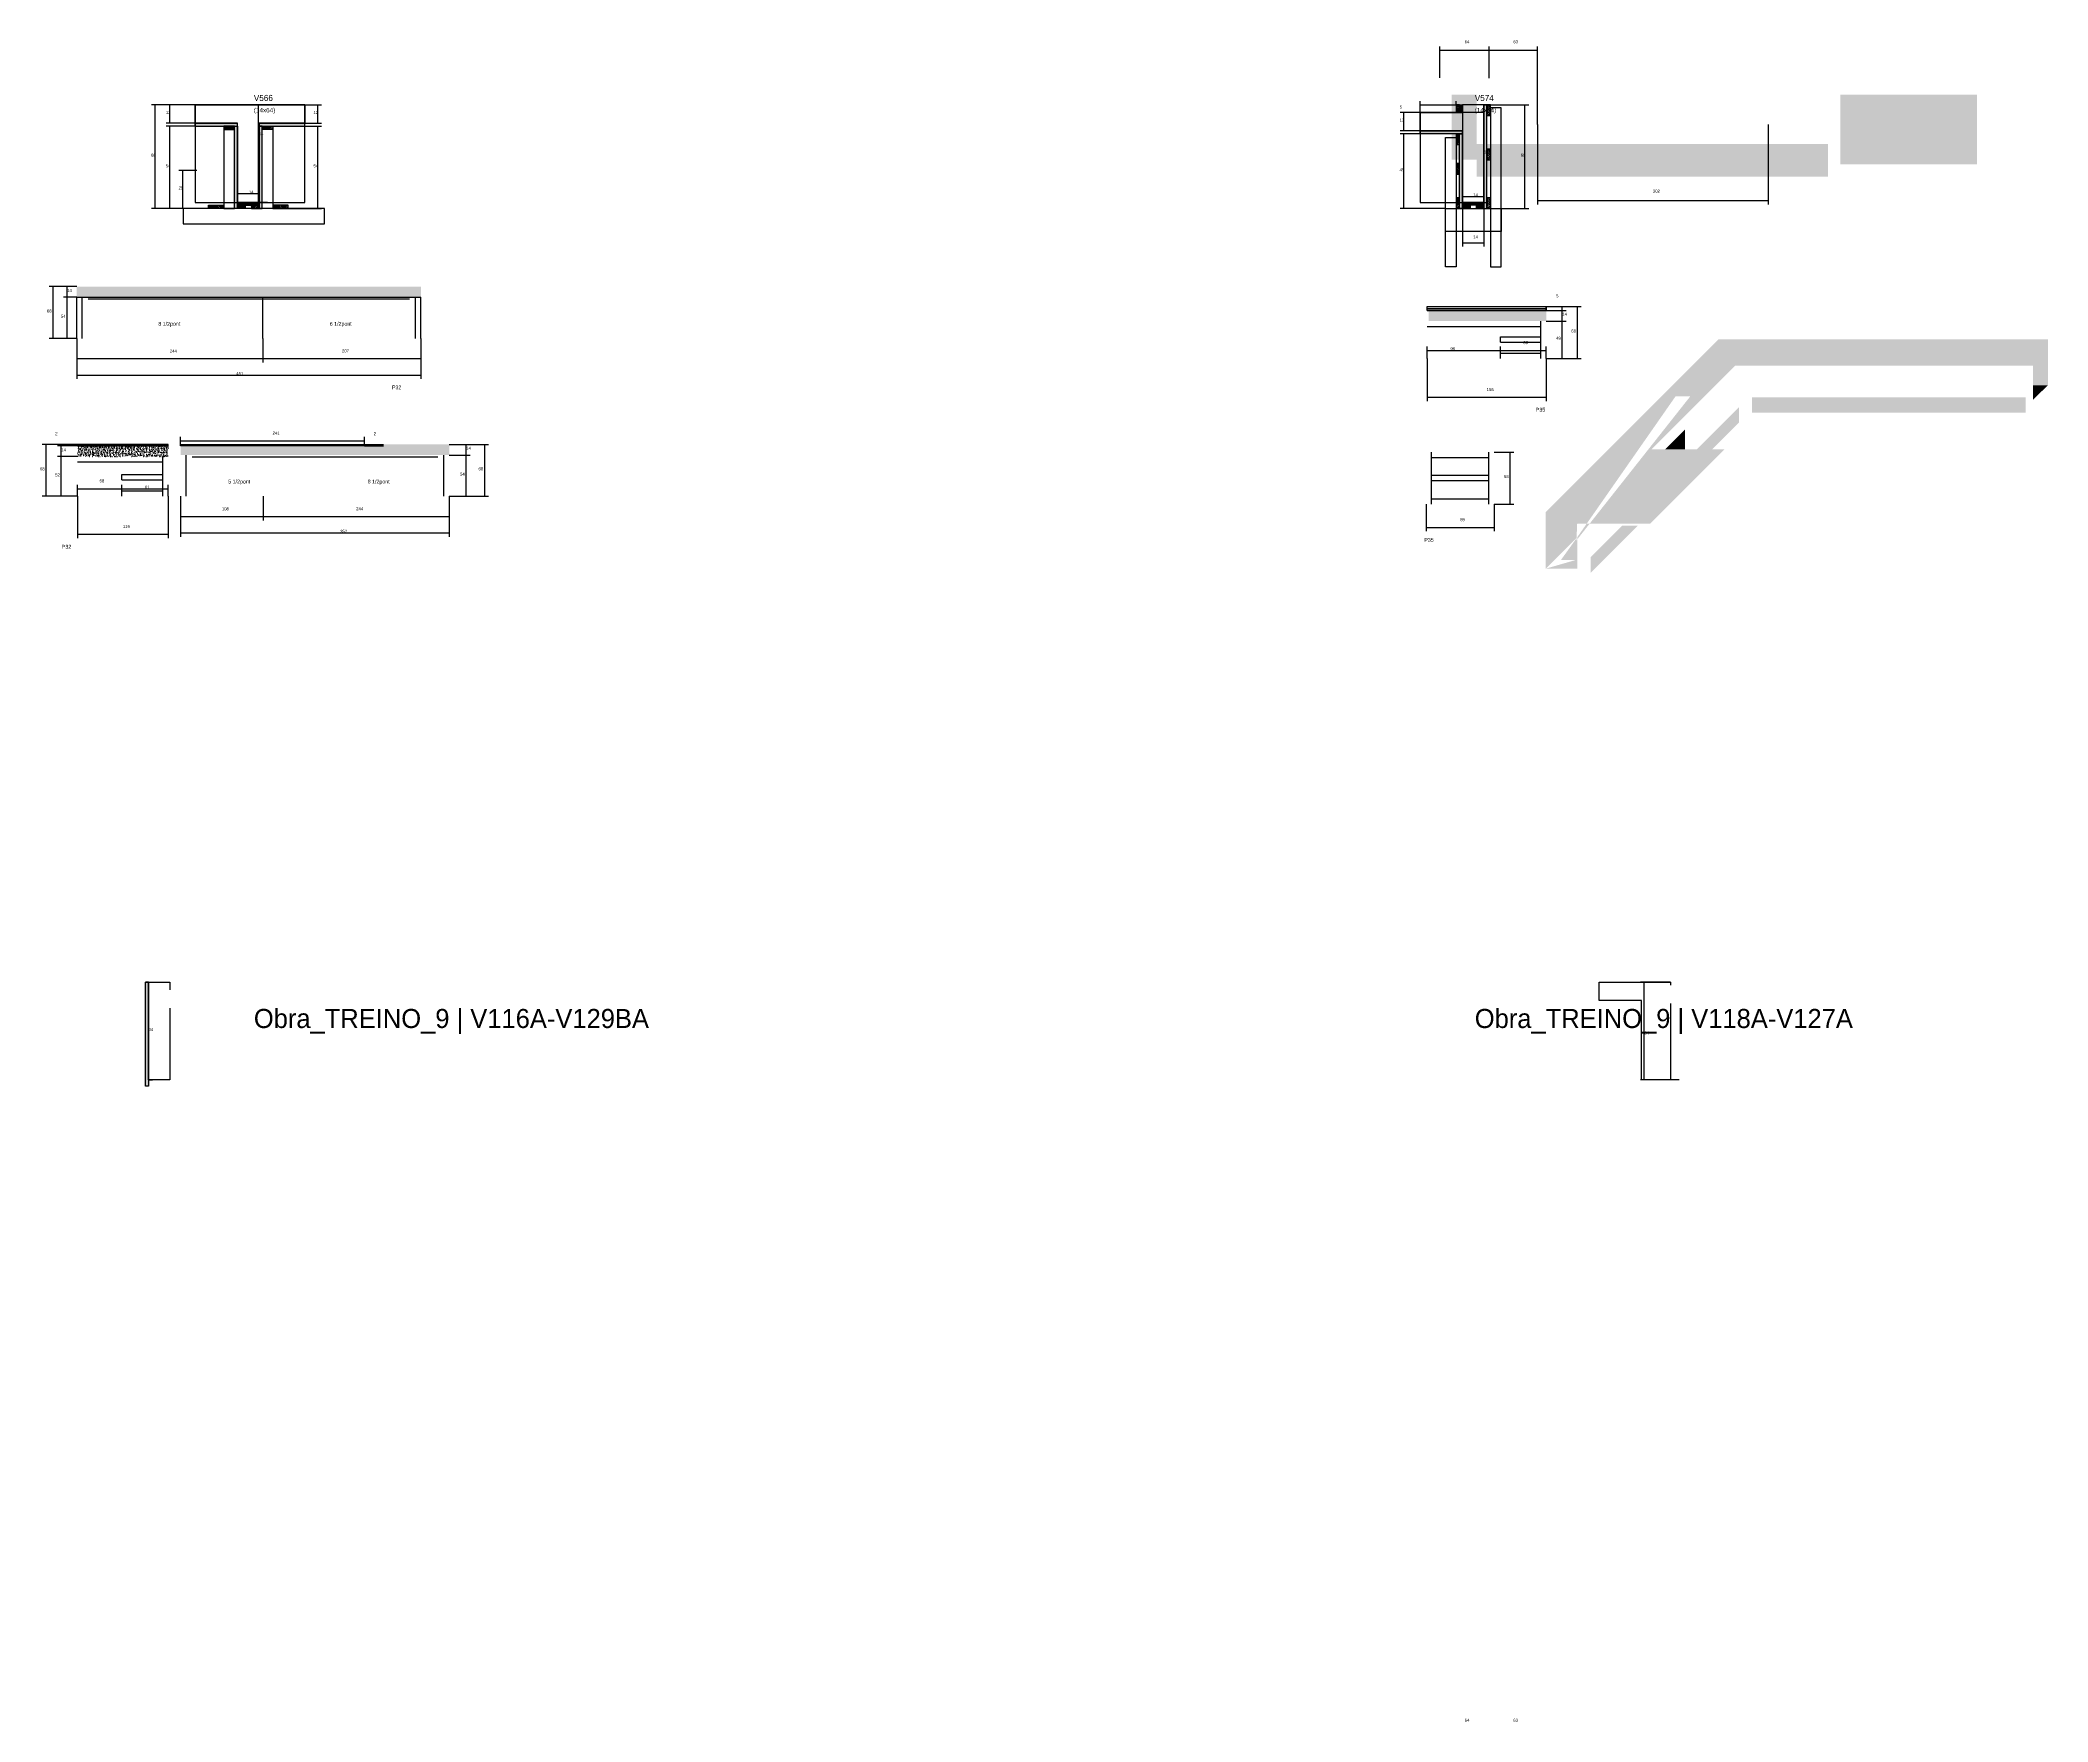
# Model space of a CAD drawing. Header units: metres. Extents: x -2848 to 21926, y -45195 to 1016.
# Drawn here: x 9320 to 11951, y -41719 to -39515 of the extents above; entities that cross this region are included whole.
import ezdxf

# ---------------------------------------------------------------- set-up
doc = ezdxf.new("R2010")
doc.units = ezdxf.units.M
for name, color, linetype in [('CONCRETO', 251, 'Continuous'), ('COTA', 4, 'Continuous'), ('Cota Seção (2x)', 4, 'Continuous'), ('Demarcação 1', 251, 'Continuous'), ('Demarcação 2', 254, 'Continuous'), ('Hachura', 253, 'Continuous'), ('LABEL_ID', 3, 'Continuous'), ('Madeira', 126, 'Continuous'), ('NOMENCLATURA', 7, 'Continuous'), ('Painéis', 200, 'Continuous'), ('SARR_2.2x7', 40, 'Continuous'), ('SARR_3.5x7', 81, 'Continuous'), ('SARR_EDITAR', 141, 'Continuous'), ('Texto Seção', 7, 'Continuous')]:
    doc.layers.add(name, color=color, linetype=linetype)

msp = doc.modelspace()

# ---------------------------------------------------------------- hatches: boundary and pattern name
at = {"layer": 'COTA'}
h = msp.add_hatch(dxfattribs=at)
h.set_pattern_fill('AR-CONC', scale=0.03)
h.paths.add_polyline_path([(9818.9, -39852.2), (9818.9, -39838.2), (9818.9, -39838.2), (9529.9, -39838.2), (9529.9, -39838.2), (9367.9, -39838.2), (9367.9, -39838.2), (9367.9, -39852.2), (9367.9, -39852.2), (9818.9, -39852.2)])
h = msp.add_hatch(dxfattribs=at)
h.set_pattern_fill('AR-CONC', scale=0.03)
h.paths.add_polyline_path([(11139.6, -39883.4), (11139.6, -39869.4), (11139.6, -39869.4), (11293.6, -39869.4), (11293.6, -39869.4), (11293.6, -39883.4), (11293.6, -39883.4), (11139.6, -39883.4)])
h = msp.add_hatch(dxfattribs=at)
h.set_pattern_fill('AR-CONC', scale=0.03)
h.paths.add_polyline_path([(9368.8, -40061.1), (9368.8, -40047.1), (9368.8, -40047.1), (9487.8, -40047.1), (9487.8, -40047.1), (9487.8, -40061.1), (9487.8, -40061.1), (9368.8, -40061.1)])
h = msp.add_hatch(dxfattribs=at)
h.set_pattern_fill('AR-CONC', scale=0.03)
h.paths.add_polyline_path([(9745.1, -40047.1), (9745.1, -40045.1), (9745.1, -40045.1), (9856.1, -40045.1), (9856.1, -40045.1), (9856.1, -40059.1), (9856.1, -40059.1), (9504.1, -40059.1), (9504.1, -40059.1), (9504.1, -40047.1), (9504.1, -40047.1), (9745.1, -40047.1)])
at = {"layer": 'Demarcação 1'}
h = msp.add_hatch(color=8, dxfattribs=at)
h.dxf.hatch_style = 1
h.paths.add_polyline_path([(11312.9, -40196.6), (11332.2, -40196.6), (11334.2, -40148.9), (11519.2, -39963.9), (11519.2, -39907.4), (11519.2, -39907.4), (11293.1, -40133.5), (11293.1, -40207.9), (11334.2, -40166.9), (11463.1, -39982.1), (11482.4, -39982.1)])
h = msp.add_hatch(color=8, dxfattribs=at)
h.dxf.hatch_style = 1
h.paths.add_polyline_path([(11519.2, -39963.9), (11541.2, -39941.9), (11931.7, -39941.9), (11931.7, -39967.5), (11951, -39967.5), (11951, -39907.4), (11519.2, -39907.4)])
h = msp.add_hatch(color=8, dxfattribs=at)
h.dxf.hatch_style = 1
h.paths.add_polyline_path([(11931.7, -39967.5), (11931.7, -39986.6), (11951, -39967.5)])
h = msp.add_hatch(color=8, dxfattribs=at)
h.dxf.hatch_style = 1
h.paths.add_polyline_path([(11293.1, -40207.9), (11334.2, -40207.9), (11334.2, -40166.9), (11312.9, -40196.6), (11332.2, -40196.6)])
at = {"layer": 'Demarcação 2'}
h = msp.add_hatch(color=8, dxfattribs=at)
h.dxf.hatch_style = 1
h.paths.add_polyline_path([(11202.6, -39587.6), (11202.6, -39587.6), (11202.6, -39586.6), (11169.7, -39586.6), (11169.7, -39671.8), (11202.6, -39671.8)])
h = msp.add_hatch(color=8, dxfattribs=at)
h.dxf.hatch_style = 1
h.paths.add_polyline_path([(11678.9, -39586.6), (11678.9, -39678.2), (11858.2, -39678.2), (11858.2, -39586.6)])
h = msp.add_hatch(color=8, dxfattribs=at)
h.dxf.hatch_style = 1
h.paths.add_polyline_path([(11662.7, -39651.3), (11202.6, -39651.3), (11202.6, -39687.9), (11202.6, -39694.3), (11662.7, -39694.3)])
h = msp.add_hatch(color=8, dxfattribs=at)
h.dxf.hatch_style = 1
h.paths.add_polyline_path([(11921.8, -39983.6), (11762.1, -39983.6), (11749.2, -39983.6), (11563.4, -39983.6), (11563.4, -40003.6), (11921.8, -40003.6)])
h = msp.add_hatch(color=8, dxfattribs=at)
h.dxf.hatch_style = 1
h.paths.add_polyline_path([(11546.1, -40013.5), (11546.1, -39996.4), (11491, -40051.5), (11511, -40051.5), (11546.1, -40016.4)])
h = msp.add_hatch(color=8, dxfattribs=at)
h.dxf.hatch_style = 1
h.paths.add_polyline_path([(11449.5, -40051.5), (11475.7, -40051.5), (11475.7, -40025.4)])
h = msp.add_hatch(color=8, dxfattribs=at)
h.dxf.hatch_style = 1
h.paths.add_polyline_path([(11334.2, -40148.9), (11336.8, -40148.9), (11349.1, -40148.9), (11429.8, -40148.9), (11527.2, -40051.5), (11431.6, -40051.5)])
h = msp.add_hatch(color=8, dxfattribs=at)
h.dxf.hatch_style = 1
h.paths.add_polyline_path([(11413.4, -40151.7), (11407.9, -40151.7), (11393.1, -40151.7), (11351.7, -40193.1), (11351.7, -40213.4)])
at = {"layer": 'Hachura'}
h = msp.add_hatch(dxfattribs=at)
h.set_pattern_fill('ANSI31', scale=0.5)
h.paths.add_polyline_path([(11180, -39600), (11175.6, -39600), (11175.6, -39600), (11175.6, -39610), (11175.6, -39610), (11180, -39610), (11180, -39610), (11180, -39600)])
h = msp.add_hatch(color=8, dxfattribs=at)
h.dxf.hatch_style = 1
h.paths.add_polyline_path([(11180, -39610), (11184, -39610), (11184, -39610), (11184, -39600), (11184, -39600), (11180, -39600), (11180, -39600), (11180, -39610)])
h = msp.add_hatch(color=8, dxfattribs=at)
h.dxf.hatch_style = 1
h.paths.add_polyline_path([(11216, -39600), (11212, -39600), (11212, -39600), (11212, -39736), (11212, -39736), (11216, -39736), (11216, -39736), (11216, -39600)])
h = msp.add_hatch(dxfattribs=at)
h.set_pattern_fill('ANSI31', scale=0.5)
h.paths.add_polyline_path([(11220.4, -39600), (11216, -39600), (11216, -39600), (11216, -39614), (11216, -39614), (11220.4, -39614), (11220.4, -39614), (11220.4, -39600)])
h = msp.add_hatch(color=8, dxfattribs=at)
h.dxf.hatch_style = 1
h.paths.add_polyline_path([(9578.8, -39628), (9578.8, -39624), (9578.8, -39624), (9523.2, -39624), (9523.2, -39624), (9523.2, -39628), (9523.2, -39628), (9578.8, -39628)])
h = msp.add_hatch(dxfattribs=at)
h.set_pattern_fill('ANSI31', scale=0.5)
h.paths.add_polyline_path([(9574.8, -39632.4), (9574.8, -39628), (9574.8, -39628), (9560.8, -39628), (9560.8, -39628), (9560.8, -39632.4), (9560.8, -39632.4), (9574.8, -39632.4)])
h = msp.add_hatch(color=8, dxfattribs=at)
h.dxf.hatch_style = 1
h.paths.add_polyline_path([(9578.8, -39628), (9574.8, -39628), (9574.8, -39628), (9574.8, -39736), (9574.8, -39736), (9578.8, -39736), (9578.8, -39736), (9578.8, -39628)])
h = msp.add_hatch(color=8, dxfattribs=at)
h.dxf.hatch_style = 1
h.paths.add_polyline_path([(9666.8, -39628), (9666.8, -39624), (9666.8, -39624), (9606.8, -39624), (9606.8, -39624), (9606.8, -39628), (9606.8, -39628), (9666.8, -39628)])
h = msp.add_hatch(color=8, dxfattribs=at)
h.dxf.hatch_style = 1
h.paths.add_polyline_path([(9610.8, -39628), (9606.8, -39628), (9606.8, -39628), (9606.8, -39736), (9606.8, -39736), (9610.8, -39736), (9610.8, -39736), (9610.8, -39628)])
h = msp.add_hatch(dxfattribs=at)
h.set_pattern_fill('ANSI31', scale=0.5)
h.paths.add_polyline_path([(9610.8, -39632.4), (9610.8, -39628), (9610.8, -39628), (9624.8, -39628), (9624.8, -39628), (9624.8, -39632.4), (9624.8, -39632.4), (9610.8, -39632.4)])
h = msp.add_hatch(color=8, dxfattribs=at)
h.dxf.hatch_style = 1
h.paths.add_polyline_path([(11128.4, -39638), (11128.4, -39634), (11128.4, -39634), (11184, -39634), (11184, -39634), (11184, -39638), (11184, -39638), (11128.4, -39638)])
h = msp.add_hatch(dxfattribs=at)
h.set_pattern_fill('ANSI31', scale=0.5)
h.paths.add_polyline_path([(11180, -39638), (11175.6, -39638), (11175.6, -39638), (11175.6, -39652), (11175.6, -39652), (11180, -39652), (11180, -39652), (11180, -39638)])
h = msp.add_hatch(color=8, dxfattribs=at)
h.dxf.hatch_style = 1
h.paths.add_polyline_path([(11180, -39638), (11184, -39638), (11184, -39638), (11184, -39736), (11184, -39736), (11180, -39736), (11180, -39736), (11180, -39638)])
h = msp.add_hatch(dxfattribs=at)
h.set_pattern_fill('ANSI31', scale=0.5)
h.paths.add_polyline_path([(11220.4, -39658), (11216, -39658), (11216, -39658), (11216, -39672), (11216, -39672), (11220.4, -39672), (11220.4, -39672), (11220.4, -39658)])
h = msp.add_hatch(dxfattribs=at)
h.set_pattern_fill('ANSI31', scale=0.5)
h.paths.add_polyline_path([(11180, -39677), (11175.6, -39677), (11175.6, -39677), (11175.6, -39691), (11175.6, -39691), (11180, -39691), (11180, -39691), (11180, -39677)])
h = msp.add_hatch(color=8, dxfattribs=at)
h.dxf.hatch_style = 1
h.paths.add_polyline_path([(9606.8, -39731.6), (9606.8, -39728), (9606.8, -39728), (9578.8, -39728), (9578.8, -39728), (9578.8, -39731.6), (9578.8, -39731.6), (9606.8, -39731.6)])
h = msp.add_hatch(dxfattribs=at)
h.set_pattern_fill('ANSI31', scale=0.5)
h.paths.add_polyline_path([(11180, -39722), (11175.6, -39722), (11175.6, -39722), (11175.6, -39736), (11175.6, -39736), (11180, -39736), (11180, -39736), (11180, -39722)])
h = msp.add_hatch(color=8, dxfattribs=at)
h.dxf.hatch_style = 1
h.paths.add_polyline_path([(11184, -39731.6), (11184, -39728), (11184, -39728), (11212, -39728), (11212, -39728), (11212, -39731.6), (11212, -39731.6), (11184, -39731.6)])
h = msp.add_hatch(dxfattribs=at)
h.set_pattern_fill('ANSI31', scale=0.5)
h.paths.add_polyline_path([(11220.4, -39722), (11216, -39722), (11216, -39722), (11216, -39736), (11216, -39736), (11220.4, -39736), (11220.4, -39736), (11220.4, -39722)])
h = msp.add_hatch(dxfattribs=at)
h.set_pattern_fill('ANSI31', scale=0.5)
h.paths.add_polyline_path([(9540.8, -39736), (9540.8, -39731.6), (9540.8, -39731.6), (9560.8, -39731.6), (9560.8, -39731.6), (9560.8, -39736), (9560.8, -39736), (9540.8, -39736)])
h = msp.add_hatch(dxfattribs=at)
h.set_pattern_fill('ANSI31', scale=0.5)
h.paths.add_polyline_path([(9578.8, -39736), (9578.8, -39731.6), (9578.8, -39731.6), (9588.8, -39731.6), (9588.8, -39731.6), (9588.8, -39736), (9588.8, -39736), (9578.8, -39736)])
h = msp.add_hatch(dxfattribs=at)
h.set_pattern_fill('ANSI31', scale=0.5)
h.paths.add_polyline_path([(9606.8, -39736), (9606.8, -39731.6), (9606.8, -39731.6), (9596.8, -39731.6), (9596.8, -39731.6), (9596.8, -39736), (9596.8, -39736), (9606.8, -39736)])
h = msp.add_hatch(dxfattribs=at)
h.set_pattern_fill('ANSI31', scale=0.5)
h.paths.add_polyline_path([(9644.8, -39736), (9644.8, -39731.6), (9644.8, -39731.6), (9624.8, -39731.6), (9624.8, -39731.6), (9624.8, -39736), (9624.8, -39736), (9644.8, -39736)])
h = msp.add_hatch(dxfattribs=at)
h.set_pattern_fill('ANSI31', scale=0.5)
h.paths.add_polyline_path([(11184, -39736), (11184, -39731.6), (11184, -39731.6), (11194, -39731.6), (11194, -39731.6), (11194, -39736), (11194, -39736), (11184, -39736)])
h = msp.add_hatch(dxfattribs=at)
h.set_pattern_fill('ANSI31', scale=0.5)
h.paths.add_polyline_path([(11212, -39736), (11212, -39731.6), (11212, -39731.6), (11202, -39731.6), (11202, -39731.6), (11202, -39736), (11202, -39736), (11212, -39736)])
h = msp.add_hatch(color=8, dxfattribs=at)
h.dxf.hatch_style = 1
h.paths.add_polyline_path([(9458, -40750), (9462, -40750), (9462, -40750), (9462, -40886), (9462, -40886), (9458, -40886), (9458, -40886), (9458, -40750)])

# ---------------------------------------------------------------- linework, layer by layer
at = {"layer": 'CONCRETO'}
for points in [[(9523.2, -39624), (9523.2, -39600), (9666.8, -39600), (9666.8, -39624), (9606.8, -39624), (9606.8, -39728), (9578.8, -39728), (9578.8, -39624)], [(9523.2, -39728), (9666.8, -39728), (9666.8, -39600), (9523.2, -39600)], [(11128.4, -39728), (11212, -39728), (11212, -39610), (11128.4, -39610)], [(11184, -39728), (11216, -39728), (11216, -39600), (11184, -39600)]]:
    msp.add_lwpolyline(points, close=True, dxfattribs=at)
for points in [[(11212, -39624), (11212, -39624), (11212, -39656), (11212, -39656), (11212, -39728), (11184, -39728), (11184, -39634), (11128.4, -39634), (11128.4, -39610), (11184, -39610)], [(11184, -39634), (11184, -39636), (11184, -39636), (11184, -39728), (11212, -39728), (11212, -39600), (11216, -39600), (11216, -39600), (11184, -39600), (11184, -39610)], [(9490, -40784), (9490, -40786), (9490, -40786), (9490, -40878), (9462, -40878), (9462, -40750), (9458, -40750), (9458, -40750), (9490, -40750), (9490, -40760)], [(11456.7, -40778), (11456.7, -40780), (11456.7, -40780), (11456.7, -40878), (11418.7, -40878), (11418.7, -40774), (11363.1, -40774), (11363.1, -40750), (11456.7, -40750), (11456.7, -40754)]]:
    msp.add_lwpolyline(points, dxfattribs=at)
at = {"layer": 'COTA'}
for p, q in [((11154.4, -39564.8), (11154.4, -39523.4)), ((11154.4, -39528.4), (11218.9, -39528.4)), ((11218.9, -39565.2), (11218.9, -39523.4)), ((11218.9, -39565.2), (11218.9, -39523.4)), ((11218.9, -39528.4), (11282.2, -39528.4)), ((11282.2, -39625.6), (11282.2, -39523.4)), ((11128.4, -39610), (11128.4, -39595)), ((11175.6, -39600), (11175.6, -39595)), ((9523.2, -39600), (9465.8, -39600)), ((9470.8, -39736), (9470.8, -39600)), ((9523.2, -39600), (9485.1, -39600)), ((9490.1, -39624), (9490.1, -39600)), ((9666.8, -39600), (9688.7, -39600)), ((9683.7, -39624), (9683.7, -39600)), ((11128.4, -39610), (11102.1, -39610)), ((11107.1, -39634), (11107.1, -39610)), ((11128.4, -39600), (11175.6, -39600)), ((11220.4, -39600), (11270.7, -39600)), ((11265.7, -39736), (11265.7, -39600)), ((9523.2, -39624), (9485.1, -39624)), ((9523.2, -39628), (9485.1, -39628)), ((9490.1, -39736), (9490.1, -39628)), ((9666.8, -39624), (9688.7, -39624)), ((9666.8, -39628), (9688.7, -39628)), ((9683.7, -39736), (9683.7, -39628)), ((11128.4, -39634), (11102.1, -39634)), ((11166, -39638), (11102.1, -39638)), ((11107.1, -39736), (11107.1, -39638)), ((11282.2, -39625.6), (11282.2, -39730.5)), ((11584.6, -39625.6), (11584.6, -39730.5)), ((9525.5, -39686), (9501.9, -39686)), ((9506.9, -39736), (9506.9, -39686)), ((11282.2, -39725.5), (11584.6, -39725.5)), ((9545.2, -39736), (9465.8, -39736)), ((9545.2, -39736), (9485.1, -39736)), ((9525.5, -39736), (9501.9, -39736)), ((9640.4, -39736), (9688.7, -39736)), ((11161.6, -39736), (11102.1, -39736)), ((11184, -39736), (11184, -39785.7)), ((11212, -39736), (11212, -39785.7)), ((11234.4, -39736), (11270.7, -39736)), ((11184, -39780.7), (11212, -39780.7)), ((9367.9, -39838.2), (9331.9, -39838.2)), ((9336.9, -39906.2), (9336.9, -39838.2)), ((9367.9, -39838.2), (9350.4, -39838.2)), ((9367.9, -39852.2), (9350.4, -39852.2)), ((9367.9, -39852.2), (9350.4, -39852.2)), ((9355.4, -39852.2), (9355.4, -39838.2)), ((9355.4, -39906.2), (9355.4, -39852.2)), ((11293.6, -39864.4), (11339.6, -39864.4)), ((11293.6, -39864.4), (11319.7, -39864.4)), ((11293.6, -39869.4), (11319.7, -39869.4)), ((11293.6, -39869.4), (11319.7, -39869.4)), ((11293.6, -39883.4), (11319.7, -39883.4)), ((11293.6, -39883.4), (11319.7, -39883.4)), ((11314.7, -39869.4), (11314.7, -39864.4)), ((11314.7, -39883.4), (11314.7, -39869.4)), ((11314.7, -39932.4), (11314.7, -39883.4)), ((11334.6, -39932.4), (11334.6, -39864.4)), ((9367.9, -39906.2), (9331.9, -39906.2)), ((9367.9, -39906.2), (9350.4, -39906.2)), ((9367.9, -39906.2), (9367.9, -39959.2)), ((9367.9, -39906.2), (9367.9, -39937.7)), ((9611.9, -39906.2), (9611.9, -39937.7)), ((9611.9, -39906.2), (9611.9, -39937.7)), ((9818.9, -39906.2), (9818.9, -39959.2)), ((9818.9, -39906.2), (9818.9, -39937.7)), ((9367.9, -39932.7), (9611.9, -39932.7)), ((9611.9, -39932.7), (9818.9, -39932.7)), ((11137.6, -39932.4), (11137.6, -39916.8)), ((11137.6, -39921.8), (11233.6, -39921.8)), ((11137.6, -39932.4), (11137.6, -39988.3)), ((11233.6, -39932.4), (11233.6, -39916.8)), ((11233.6, -39932.4), (11233.6, -39916.8)), ((11233.6, -39921.8), (11293.6, -39921.8)), ((11293.6, -39932.4), (11293.6, -39916.8)), ((11293.6, -39932.4), (11293.6, -39988.3)), ((11293.6, -39932.4), (11319.7, -39932.4)), ((11293.6, -39932.4), (11339.6, -39932.4)), ((9367.9, -39954.2), (9818.9, -39954.2)), ((11137.6, -39983.3), (11293.6, -39983.3)), ((9504.1, -40045.1), (9504.1, -40035.2)), ((9504.1, -40040.2), (9745.1, -40040.2)), ((9745.1, -40045.1), (9745.1, -40035.2)), ((9368.8, -40045.1), (9322.8, -40045.1)), ((9327.8, -40113.1), (9327.8, -40045.1)), ((9368.8, -40045.1), (9342.7, -40045.1)), ((9368.8, -40047.1), (9342.7, -40047.1)), ((9368.8, -40047.1), (9342.7, -40047.1)), ((9368.8, -40061.1), (9342.7, -40061.1)), ((9368.8, -40061.1), (9342.7, -40061.1)), ((9347.7, -40047.1), (9347.7, -40045.1)), ((9347.7, -40061.1), (9347.7, -40047.1)), ((9347.7, -40113.1), (9347.7, -40061.1)), ((9745.1, -40045.1), (9770, -40045.1)), ((9745.1, -40047.1), (9770, -40047.1)), ((9765, -40047.1), (9765, -40045.1)), ((9856.1, -40045.1), (9907.6, -40045.1)), ((9856.1, -40045.1), (9883.3, -40045.1)), ((9856.1, -40059.1), (9883.3, -40059.1)), ((9856.1, -40059.1), (9883.3, -40059.1)), ((9878.3, -40059.1), (9878.3, -40045.1)), ((9878.3, -40113.1), (9878.3, -40059.1)), ((9902.6, -40113.1), (9902.6, -40045.1)), ((11225.4, -40055.2), (11251.4, -40055.2)), ((11246.4, -40123.2), (11246.4, -40055.2)), ((9368.8, -40113.1), (9322.8, -40113.1)), ((9368.8, -40113.1), (9342.7, -40113.1)), ((9368.8, -40113.1), (9368.8, -40098.1)), ((9368.8, -40103.1), (9426.8, -40103.1)), ((9368.8, -40113.1), (9368.8, -40167.9)), ((9426.8, -40113.1), (9426.8, -40098.1)), ((9426.8, -40113.1), (9426.8, -40098.1)), ((9426.8, -40103.1), (9487.8, -40103.1)), ((9487.8, -40113.1), (9487.8, -40098.1)), ((9487.8, -40113.1), (9487.8, -40167.9)), ((9504.1, -40113.1), (9504.1, -40166)), ((9504.1, -40113.1), (9504.1, -40144.6)), ((9612.1, -40113.1), (9612.1, -40144.6)), ((9612.1, -40113.1), (9612.1, -40144.6)), ((9856.1, -40113.1), (9883.3, -40113.1)), ((9856.1, -40113.1), (9907.6, -40113.1)), ((9856.1, -40113.1), (9856.1, -40166)), ((9856.1, -40113.1), (9856.1, -40144.6)), ((9504.1, -40139.6), (9612.1, -40139.6)), ((9612.1, -40139.6), (9856.1, -40139.6)), ((11136.4, -40123.2), (11136.4, -40158.8)), ((11225.4, -40123.2), (11225.4, -40158.8)), ((11225.4, -40123.2), (11251.4, -40123.2)), ((9368.8, -40162.9), (9487.8, -40162.9)), ((9504.1, -40161), (9856.1, -40161)), ((11136.4, -40153.8), (11225.4, -40153.8))]:
    msp.add_line(p, q, dxfattribs=at)
at = {"layer": 'Cota Seção (2x)'}
for p, q in [((9617.8, -39600), (9601.3, -39600)), ((9606.3, -39728), (9606.3, -39600)), ((11212, -39728), (11212, -39600)), ((11212, -39600), (11217, -39600)), ((9578.8, -39736), (9578.8, -39711.3)), ((9578.8, -39716.3), (9606.8, -39716.3)), ((9617.8, -39728), (9601.3, -39728)), ((9606.8, -39736), (9606.8, -39711.3)), ((11184, -39736), (11184, -39715)), ((11184, -39720), (11211.9, -39720)), ((11211.9, -39736), (11211.9, -39715)), ((11212, -39728), (11217, -39728)), ((9462, -40878), (9462, -40750)), ((9462, -40750), (9467, -40750)), ((11456.7, -40750), (11417.1, -40750)), ((11422.1, -40878), (11422.1, -40750)), ((9462, -40878), (9467, -40878)), ((11467.7, -40878), (11417.1, -40878))]:
    msp.add_line(p, q, dxfattribs=at)
at = {"layer": 'Madeira'}
for points in [[(11180, -39600), (11175.6, -39600), (11175.6, -39610), (11180, -39610)], [(11220.4, -39600), (11216, -39600), (11216, -39614), (11220.4, -39614)], [(9574.8, -39632.4), (9574.8, -39628), (9560.8, -39628), (9560.8, -39632.4)], [(9574.8, -39628), (9560.8, -39628), (9560.8, -39736), (9574.8, -39736)], [(9610.8, -39632.4), (9610.8, -39628), (9624.8, -39628), (9624.8, -39632.4)], [(9610.8, -39628), (9624.8, -39628), (9624.8, -39736), (9610.8, -39736)], [(11180, -39638), (11175.6, -39638), (11175.6, -39652), (11180, -39652)], [(11220.4, -39658), (11216, -39658), (11216, -39672), (11220.4, -39672)], [(11180, -39677), (11175.6, -39677), (11175.6, -39691), (11180, -39691)], [(11180, -39722), (11175.6, -39722), (11175.6, -39736), (11180, -39736)], [(11220.4, -39722), (11216, -39722), (11216, -39736), (11220.4, -39736)], [(9507.3, -39756), (9692.5, -39756), (9692.5, -39736), (9507.3, -39736)], [(9540.8, -39736), (9540.8, -39731.6), (9560.8, -39731.6), (9560.8, -39736)], [(9578.8, -39736), (9578.8, -39731.6), (9588.8, -39731.6), (9588.8, -39736)], [(9606.8, -39736), (9606.8, -39731.6), (9596.8, -39731.6), (9596.8, -39736)], [(9644.8, -39736), (9644.8, -39731.6), (9624.8, -39731.6), (9624.8, -39736)], [(11184, -39736), (11184, -39731.6), (11194, -39731.6), (11194, -39736)], [(11212, -39736), (11212, -39731.6), (11202, -39731.6), (11202, -39736)]]:
    msp.add_lwpolyline(points, close=True, dxfattribs=at)
at = {"layer": 'Painéis'}
for p, q in [((11212, -39736), (11212, -39600)), ((9523.2, -39624), (9578.8, -39624)), ((9523.2, -39628), (9523.2, -39624)), ((9578.8, -39628), (9578.8, -39624)), ((9578.8, -39736), (9578.8, -39628)), ((9606.8, -39624), (9666.8, -39624)), ((9606.8, -39628), (9606.8, -39624)), ((9606.8, -39736), (9606.8, -39628)), ((9666.8, -39628), (9666.8, -39624)), ((11128.4, -39634), (11184, -39634)), ((11128.4, -39638), (11128.4, -39634)), ((11184, -39638), (11184, -39634)), ((11184, -39736), (11184, -39638)), ((11184, -39736), (11184, -39638)), ((9578.8, -39728), (9606.8, -39728)), ((9578.8, -39731.6), (9578.8, -39728)), ((9606.8, -39731.6), (9606.8, -39728)), ((11184, -39728), (11212, -39728)), ((11184, -39731.6), (11184, -39728)), ((11212, -39731.6), (11212, -39728)), ((9367.9, -39852.2), (9818.9, -39852.2)), ((9367.9, -39906.2), (9367.9, -39852.2)), ((9611.9, -39906.2), (9611.9, -39852.2)), ((9818.9, -39906.2), (9818.9, -39852.2)), ((11137.6, -39864.4), (11293.6, -39864.4)), ((11137.6, -39869.4), (11293.6, -39869.4)), ((11293.6, -39869.4), (11293.6, -39864.4))]:
    msp.add_line(p, q, dxfattribs=at)
for points in [[(11180, -39600), (11184, -39600), (11184, -39610), (11180, -39610)], [(11216, -39600), (11212, -39600), (11212, -39736), (11216, -39736)], [(9578.8, -39628), (9578.8, -39624), (9523.2, -39624), (9523.2, -39628)], [(9574.8, -39628), (9578.8, -39628), (9578.8, -39736), (9574.8, -39736)], [(9666.8, -39628), (9666.8, -39624), (9606.8, -39624), (9606.8, -39628)], [(9610.8, -39628), (9606.8, -39628), (9606.8, -39736), (9610.8, -39736)], [(11128.4, -39638), (11128.4, -39634), (11184, -39634), (11184, -39638)], [(11180, -39638), (11184, -39638), (11184, -39736), (11180, -39736)], [(9606.8, -39731.6), (9606.8, -39728), (9578.8, -39728), (9578.8, -39731.6)], [(11184, -39731.6), (11184, -39728), (11212, -39728), (11212, -39731.6)], [(11137.6, -39864.4), (11293.6, -39864.4), (11293.6, -39869.4), (11137.6, -39869.4)], [(9487.8, -40045.1), (9368.8, -40045.1), (9368.8, -40047.1), (9487.8, -40047.1)], [(9504.1, -40045.1), (9745.1, -40045.1), (9745.1, -40047.1), (9504.1, -40047.1)], [(9458, -40750), (9462, -40750), (9462, -40886), (9458, -40886)]]:
    msp.add_lwpolyline(points, close=True, dxfattribs=at)
at = {"layer": 'SARR_2.2x7'}
for p, q in [((9374.9, -39906.2), (9374.9, -39852.2)), ((9382.9, -39854.4), (9611.9, -39854.4)), ((9611.9, -39854.4), (9803.9, -39854.4)), ((9811.9, -39906.2), (9811.9, -39852.2)), ((11286.6, -39932.4), (11286.6, -39883.4)), ((11137.6, -39890.4), (11286.6, -39890.4)), ((11233.6, -39903.9), (11286.6, -39903.9)), ((11233.6, -39910.9), (11233.6, -39903.9)), ((11233.6, -39910.9), (11286.6, -39910.9)), ((11233.6, -39932.4), (11233.6, -39925.4)), ((11233.6, -39925.4), (11286.6, -39925.4)), ((9368.8, -40068.1), (9480.8, -40068.1)), ((9480.8, -40113.1), (9480.8, -40061.1)), ((9511.1, -40113.1), (9511.1, -40059.1)), ((9519.1, -40061.3), (9612.1, -40061.3)), ((9612.1, -40061.3), (9841.1, -40061.3)), ((9849.1, -40113.1), (9849.1, -40059.1)), ((11143.4, -40123.2), (11143.4, -40055.2)), ((11143.4, -40062.2), (11218.4, -40062.2)), ((11218.4, -40123.2), (11218.4, -40055.2)), ((9426.8, -40084.6), (9480.8, -40084.6)), ((9426.8, -40091.6), (9426.8, -40084.6)), ((9426.8, -40091.6), (9480.8, -40091.6)), ((11143.4, -40085.4), (11218.4, -40085.4)), ((11143.4, -40092.4), (11218.4, -40092.4)), ((9426.8, -40106.1), (9480.8, -40106.1)), ((9426.8, -40113.1), (9426.8, -40106.1)), ((11143.4, -40116.2), (11218.4, -40116.2))]:
    msp.add_line(p, q, dxfattribs=at)
at = {"layer": 'SARR_3.5x7'}
for points in [[(11234.4, -39603.9), (11220.4, -39603.9), (11220.4, -39812.5), (11234.4, -39812.5)], [(11161.6, -39642.8), (11175.6, -39642.8), (11175.6, -39812.5), (11161.6, -39812.5)], [(11161.6, -39736), (11234.4, -39736), (11234.4, -39766.1), (11161.6, -39766.1)]]:
    msp.add_lwpolyline(points, close=True, dxfattribs=at)
at = {"layer": 'SARR_EDITAR'}
for p, q in [((11137.6, -39866.9), (11293.6, -39866.9)), ((9368.8, -40046.1), (9487.8, -40046.1)), ((9504.1, -40046.1), (9745.1, -40046.1))]:
    msp.add_line(p, q, dxfattribs=at)

# ---------------------------------------------------------------- texts
at = {"layer": 'COTA'}
for s, p in [('64', (11186.7, -39519.3)), ('63', (11250.5, -39519.3)), ('12', (9484.6, -39612)), ('12', (9678.2, -39612)), ('5', (11101.6, -39605)), ('12', (11101.6, -39622)), ('68', (9465.3, -39668)), ('68', (11260.2, -39668)), ('54', (9484.6, -39682)), ('54', (9678.2, -39682)), ('49', (11101.6, -39687)), ('25', (9501.4, -39711)), ('302', (11433.4, -39715.1)), ('14', (11198, -39775.2)), ('14', (9355.4, -39845.2)), ('5', (11306.6, -39852.3)), ('68', (9328.8, -39872.2)), ('54', (9347.3, -39879.2)), ('14', (11314.7, -39876.4)), ('60', (11263.6, -39913.7)), ('49', (11306.6, -39907.9)), ('68', (11326.5, -39898.4)), ('244', (9489.9, -39924.7)), ('207', (9715.4, -39924.6)), ('96', (11168.1, -39921.8)), ('451', (9576.9, -39954.2)), ('156', (11215.6, -39975.2)), ('2', (9339.7, -40033)), ('241', (9624.6, -40032.2)), ('2', (9757, -40033)), ('14', (9347.7, -40054.1)), ('14', (9878.3, -40052.1)), ('68', (9319.7, -40079.1)), ('52', (9339.6, -40087.1)), ('58', (9397.8, -40094.9)), ('54', (9870.2, -40086.1)), ('68', (9894.4, -40079.1)), ('68', (11238.3, -40089.2)), ('61', (9457.3, -40103.1)), ('108', (9558.1, -40131.5)), ('244', (9734.1, -40131.5)), ('89', (11180.9, -40145.7)), ('119', (9428.3, -40154.8)), ('352', (9713.1, -40161)), ('64', (11186.7, -41719.3)), ('63', (11250.5, -41719.3))]:
    msp.add_text(s, height=4, dxfattribs=at).set_placement(p)
at = {"layer": 'Cota Seção (2x)'}
for s, p in [('64', (9606.3, -39640)), ('64', (11212, -39664)), ('14', (9593.5, -39716.3)), ('14', (11198, -39720)), ('64', (9462, -40814)), ('64', (11422.1, -40818.5))]:
    msp.add_text(s, height=4, dxfattribs=at).set_placement(p)
at = {"layer": 'LABEL_ID'}
for s, p in [('Obra_TREINO_9 | V116A-V129BA', (9600, -40810)), ('Obra_TREINO_9 | V118A-V127A', (11200, -40810))]:
    msp.add_text(s, height=25, dxfattribs=at).set_placement(p)
at = {"layer": 'NOMENCLATURA'}
for s, p in [('8 1/2pont', (9474.8, -39889.5)), ('6 1/2pont', (9699.5, -39889.5)), ('P32', (9781, -39972.8)), ('P35', (11280.1, -40002.1)), ('5 1/2pont', (9566.4, -40096.3)), ('8 1/2pont', (9749.2, -40096.3)), ('P35', (11133.9, -40172.7)), ('P32', (9348.4, -40181.7))]:
    msp.add_text(s, height=5, dxfattribs=at).set_placement(p)
at = {"layer": 'Texto Seção'}
for s, height, p in [('V566', 8, (9600, -39595)), ('V574', 8, (11200, -39595)), ('(14x64)', 6, (9600, -39610)), ('(14x64)', 6, (11200, -39610))]:
    msp.add_text(s, height=height, dxfattribs=at).set_placement(p)

doc.saveas('drawing.dxf')
